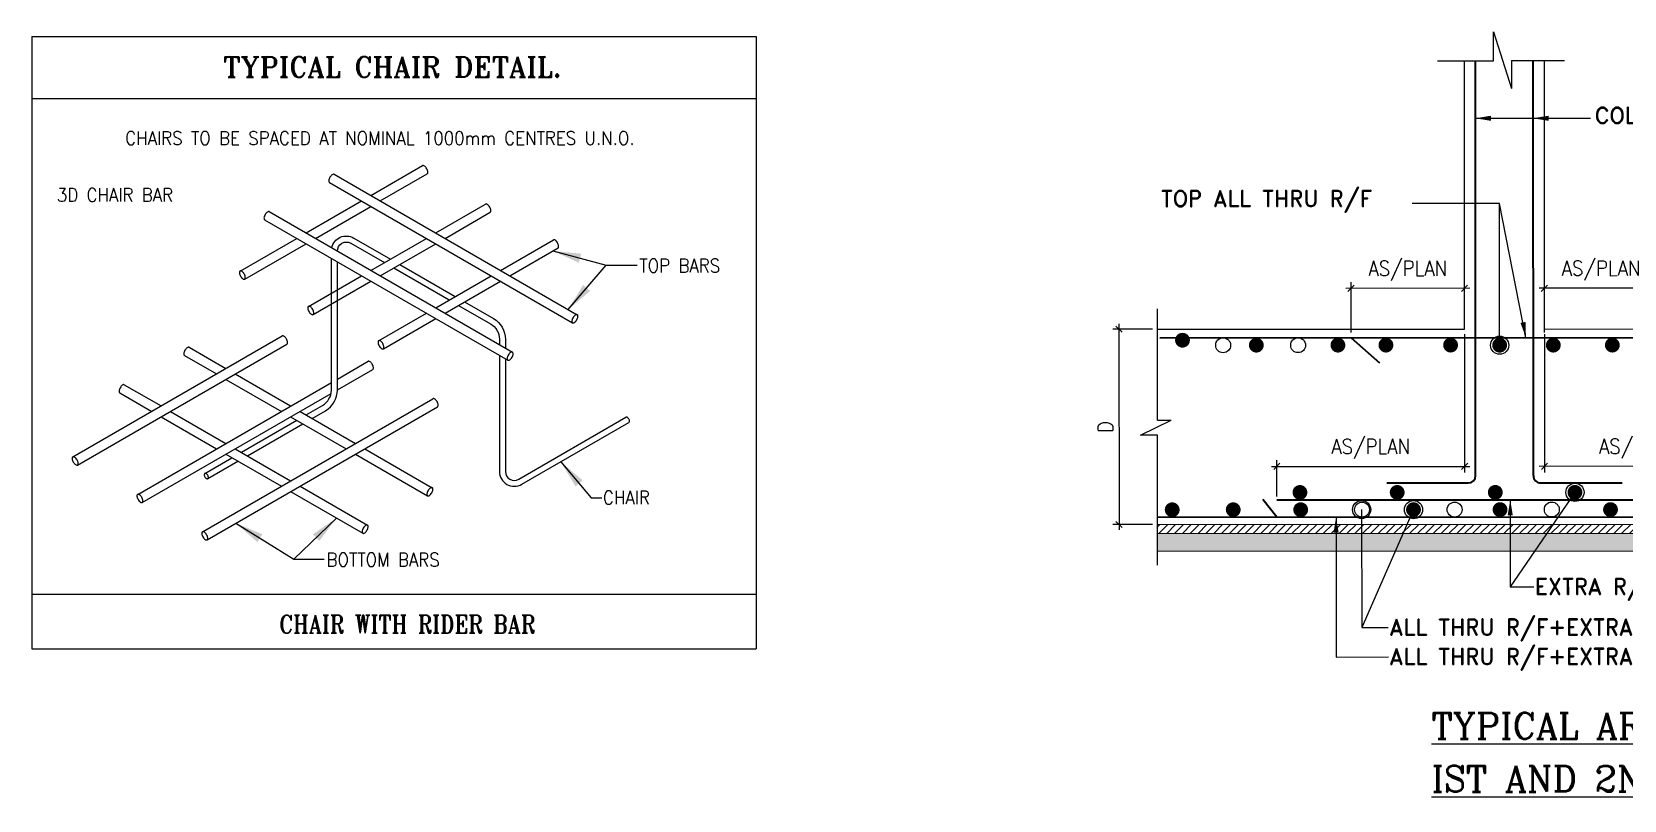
# Model space of a CAD drawing. Header units: millimetres. Extents: x 1123469 to 1883119, y -126924 to 196924.
# Drawn here: x 1403947 to 1418029, y 98706 to 105500 of the extents above; entities that cross this region are included whole.
import ezdxf
from ezdxf.enums import TextEntityAlignment as Align

# ---------------------------------------------------------------- set-up
doc = ezdxf.new("R2010")
doc.units = ezdxf.units.MM
doc.header["$LTSCALE"] = 500
doc.header["$MEASUREMENT"] = 0
doc.header["$PDMODE"] = 34
doc.linetypes.add('( Hidden )', pattern=[0.375, 0.25, -0.125])
doc.linetypes.add('1', pattern=[0])
doc.layers.get('Defpoints').update_dxf_attribs({"lineweight": 0})
for name, color, linetype, lineweight in [('ARWO', 1, 'Continuous', 18), ('DIM', 1, 'Continuous', 20), ('LINE', 7, 'Continuous', 13), ('RF', 1, 'Continuous', 25), ('STEEL.', 6, 'Continuous', 30), ('TEXT', 7, 'Continuous', 13), ('TEXT 2', 1, 'Continuous', 18)]:
    doc.layers.add(name, color=color, linetype=linetype, lineweight=lineweight)
for name, color, linetype in [('beam', 4, '1'), ('HAT.', 250, 'Continuous'), ('reinf.', 4, 'Continuous'), ('RW', 30, 'Continuous'), ('SHEET', 3, 'Continuous'), ('TEXT 1', 1, 'Continuous')]:
    doc.layers.add(name, color=color, linetype=linetype)
doc.styles.add('3mm', font='arial.ttf')
doc.styles.add('BHTESHT$0$HSCC2', font='romanc.shx')
doc.styles.add('k', font='romant.shx', dxfattribs={"height": 265})
doc.styles.add('K-DIM-33', font='romand.shx', dxfattribs={"width": 0.9, "height": 100})
doc.styles.add('LOAD', font='romand.shx', dxfattribs={"height": 250})
doc.styles.add('RT', font='romant.shx', dxfattribs={"height": 8})
doc.styles.add('RW', font='romans.shx', dxfattribs={"width": 0.9, "height": 200})
doc.dimstyles.new('1RW', dxfattribs={"dimscale": 0.7, "dimtxt": 200, "dimasz": 120, "dimexe": 120, "dimexo": 100, "dimgap": 120, "dimtad": 1, "dimdec": 0, "dimlfac": 0.25, "dimrnd": 5, "dimzin": 12, "dimdsep": 46, "dimtxsty": 'RW', "dimblk": 'OBLIQUE', "dimcen": 50, "dimdle": 100, "dimclrd": 1, "dimclre": 1, "dimclrt": 3, "dimadec": 0, "dimazin": 0, "dimtm": 1e-09, "dimtfac": 1, "dimtdec": 0, "dimtmove": 2, "dimatfit": 3, "dimfxl": 2, "dimtolj": 1, "dimtzin": 0, "dimlwd": -1, "dimlwe": -1, "dimarcsym": 1})
doc.dimstyles.new('PARAMVEER', dxfattribs={"dimtxt": 200, "dimasz": 100, "dimexe": 0, "dimexo": 25, "dimgap": 10, "dimtad": 1, "dimdec": 0, "dimrnd": 5, "dimzin": 0, "dimdsep": 46, "dimtxsty": '3mm', "dimblk": 'OBLIQUE', "dimcen": 0.09, "dimdle": 75, "dimclrd": 1, "dimclre": 1, "dimclrt": 3, "dimadec": 0, "dimazin": 0, "dimtfac": 1, "dimtdec": 0, "dimtmove": 1, "dimatfit": 3, "dimfxl": 100, "dimtolj": 1, "dimtzin": 0, "dimlwd": 18, "dimlwe": 5, "dimarcsym": 0})

# ---------------------------------------------------------------- blocks, each defined once
blk = doc.blocks.new('_Oblique')
at = {"color": 0, "linetype": 'ByBlock', "lineweight": -2}
blk.add_line((-0.5, -0.5), (0.5, 0.5), dxfattribs=at)
blk = doc.blocks.new('*D722')
at = {"layer": 'Defpoints', "color": 0, "transparency": 16777216}
for p in [(6860789, -1166515, 0), (6860789, -1168371), (6858251, -1168848, 0)]:
    blk.add_point(p, dxfattribs=at)
at = {"layer": 'RW', "color": 1, "transparency": 16777216}
for p, q in [((6860789, -1166585), (6860789, -1168455)), ((6858251, -1168778), (6858251, -1168287)), ((6858181, -1168371), (6860859, -1168371))]:
    blk.add_line(p, q, dxfattribs=at)
at = {"layer": 'RW', "color": 1, "transparency": 16777216, "xscale": 84, "yscale": 84, "zscale": 84, "rotation": 180}
blk.add_blockref('_Oblique', (6858251, -1168371), dxfattribs=at)
at = {"layer": 'RW', "color": 1, "transparency": 16777216, "xscale": 84, "yscale": 84, "zscale": 84}
blk.add_blockref('_Oblique', (6860789, -1168371), dxfattribs=at)
at = {"layer": 'RW', "color": 3, "transparency": 16777216, "insert": (6859520, -1168134), "char_height": 200, "attachment_point": 5, "style": 'RW'}
blk.add_mtext('\\A1;AS/PLAN', dxfattribs=at)
blk = doc.blocks.new('*D723')
at = {"layer": 'Defpoints', "color": 0, "transparency": 16777216}
for p in [(6861869, -1166515, 0), (6861869, -1168371), (6864407, -1168848, 0)]:
    blk.add_point(p, dxfattribs=at)
at = {"layer": 'RW', "color": 1, "transparency": 16777216}
for p, q in [((6861869, -1166585), (6861869, -1168455)), ((6864407, -1168778), (6864407, -1168287)), ((6864477, -1168371), (6861799, -1168371))]:
    blk.add_line(p, q, dxfattribs=at)
at = {"layer": 'RW', "color": 1, "transparency": 16777216, "xscale": 84, "yscale": 84, "zscale": 84, "rotation": 180}
blk.add_blockref('_Oblique', (6861869, -1168371), dxfattribs=at)
at = {"layer": 'RW', "color": 1, "transparency": 16777216, "xscale": 84, "yscale": 84, "zscale": 84}
blk.add_blockref('_Oblique', (6864407, -1168371), dxfattribs=at)
at = {"layer": 'RW', "color": 3, "transparency": 16777216, "insert": (6863138, -1168134), "char_height": 200, "attachment_point": 5, "style": 'RW'}
blk.add_mtext('\\A1;AS/PLAN', dxfattribs=at)
blk = doc.blocks.new('*D724')
at = {"layer": 'Defpoints', "color": 0, "transparency": 16777216}
for p in [(6861869, -1165965), (6863401, -1166515), (6861869, -1166632, 0)]:
    blk.add_point(p, dxfattribs=at)
at = {"layer": 'RW', "color": 1, "transparency": 16777216}
for p, q in [((6861869, -1166562), (6861869, -1165881)), ((6863401, -1166445), (6863401, -1165881)), ((6863471, -1165965), (6861799, -1165965))]:
    blk.add_line(p, q, dxfattribs=at)
at = {"layer": 'RW', "color": 1, "transparency": 16777216, "xscale": 84, "yscale": 84, "zscale": 84, "rotation": 180}
blk.add_blockref('_Oblique', (6861869, -1165965), dxfattribs=at)
at = {"layer": 'RW', "color": 1, "transparency": 16777216, "xscale": 84, "yscale": 84, "zscale": 84}
blk.add_blockref('_Oblique', (6863401, -1165965), dxfattribs=at)
at = {"layer": 'RW', "color": 3, "transparency": 16777216, "insert": (6862635, -1165728), "char_height": 200, "attachment_point": 5, "style": 'RW'}
blk.add_mtext('\\A1;AS/PLAN', dxfattribs=at)
blk = doc.blocks.new('*D725')
at = {"layer": 'Defpoints', "color": 0, "transparency": 16777216}
for p in [(6859256, -1165965), (6860789, -1166515), (6859256, -1166632, 0)]:
    blk.add_point(p, dxfattribs=at)
at = {"layer": 'RW', "color": 1, "transparency": 16777216}
for p, q in [((6859256, -1166562), (6859256, -1165881)), ((6860789, -1166445), (6860789, -1165881)), ((6860859, -1165965), (6859186, -1165965))]:
    blk.add_line(p, q, dxfattribs=at)
at = {"layer": 'RW', "color": 1, "transparency": 16777216, "xscale": 84, "yscale": 84, "zscale": 84, "rotation": 180}
blk.add_blockref('_Oblique', (6859256, -1165965), dxfattribs=at)
at = {"layer": 'RW', "color": 1, "transparency": 16777216, "xscale": 84, "yscale": 84, "zscale": 84}
blk.add_blockref('_Oblique', (6860789, -1165965), dxfattribs=at)
at = {"layer": 'RW', "color": 3, "transparency": 16777216, "insert": (6860023, -1165728), "char_height": 200, "attachment_point": 5, "style": 'RW'}
blk.add_mtext('\\A1;AS/PLAN', dxfattribs=at)
blk = doc.blocks.new('*D726')
at = {"layer": 'Defpoints', "color": 0, "transparency": 16777216}
for p in [(6856640, -1166515, 0), (6856119, -1169155), (6856640, -1169155, 0)]:
    blk.add_point(p, dxfattribs=at)
at = {"layer": 'RW', "color": 1, "transparency": 16777216}
for p, q in [((6856570, -1166515), (6856035, -1166515)), ((6856119, -1166445), (6856119, -1169225)), ((6856570, -1169155), (6856035, -1169155))]:
    blk.add_line(p, q, dxfattribs=at)
at = {"layer": 'RW', "color": 1, "transparency": 16777216, "xscale": 84, "yscale": 84, "zscale": 84}
for p, rotation in [((6856119, -1166515), 90), ((6856119, -1169155), 270)]:
    blk.add_blockref('_Oblique', p, dxfattribs=dict(at, rotation=rotation))
at = {"layer": 'RW', "color": 3, "transparency": 16777216, "insert": (6855935, -1167835), "char_height": 200, "attachment_point": 5, "rotation": 90, "style": 'RW'}
blk.add_mtext('\\A1;D', dxfattribs=at)
blk = doc.blocks.new('NTGFN')
at = {"layer": 'HAT.', "ltscale": 10}
h = blk.add_hatch(dxfattribs=at)
h.set_pattern_fill('ANSI31', color=256, scale=600, style=0)
h.set_pattern_definition([(45, (3194108.89, 4287570.4), (-53.0330086, 53.0330086), [])])
h.paths.add_polyline_path([(6877205.5, -1169275.1), (6877205.5, -1169155.1), (6856628.8, -1169155.1), (6856628.8, -1169275.1)])
at = {"layer": 'HAT.'}
h = blk.add_hatch(dxfattribs=at)
h.set_pattern_fill('AR-CONC', color=256, scale=30, style=0)
h.set_pattern_definition([(50, (3194108.9, 4287570.4), (215.178055, -18.8256405), [22.5, -247.5]), (355, (3194108.9, 4287570.4), (-41.6254, 225.65764), [18, -198]), (100.4514, (3194126.82, 4287568.83), (173.5528145, 206.8318626), [19.122057, -210.3426336]), (46.1842, (3194108.9, 4287630.4), (320.172315, -49.655704), [33.75, -371.25]), (96.6356, (3194135.57, 4287626.26), (280.398812, 292.235361), [28.683086, -315.5139]), (351.1842, (3194108.9, 4287630.4), (280.398584, 292.23558), [27, -297]), (21, (3194138.9, 4287615.4), (179.0721156, -120.785667), [22.5, -247.5]), (326, (3194138.9, 4287615.4), (72.9945996, 217.5450135), [18, -198]), (71.4514, (3194153.81, 4287605.33), (252.0667886, 96.759149), [19.122057, -210.3426336]), (37.5, (3194108.89, 4287570.4), (3.6479566, 99.86815615), [0, -195.6, 0, -201, 0, -198.75]), (7.5, (3194108.89, 4287570.4), (78.9208612, 118.3235136), [0, -114.6, 0, -191.1, 0, -75.75]), (327.5, (3194041.99, 4287570.4), (160.1467309, -6.7664615), [0, -75, 0, -234, 0, -310.5]), (317.5, (3194011.99, 4287570.4), (174.9558508, 30.0314947), [0, -97.5, 0, -155.4, 0, -220.5])])
h.paths.add_polyline_path([(6877205.5, -1169515.1), (6877205.5, -1169275.1), (6856628.8, -1169275.1), (6856628.8, -1169515.1)])
at = {"layer": 'beam'}
for p, q in [((6861182.5, -1162888.8, -140.2), (6861182.5, -1162499.3, -140.2)), ((6861182.5, -1162499.3, -140.2), (6861423.7, -1163266.5, -140.2)), ((6860425.4, -1162888.8, -140.2), (6861182.5, -1162888.8, -140.2)), ((6860788.7, -1166515.1, -140.2), (6860788.7, -1162888.8, -140.2)), ((6861423.7, -1162888.8, -140.2), (6862139.7, -1162888.8, -140.2)), ((6861423.7, -1162888.8, -140.2), (6861423.7, -1163266.5, -140.2)), ((6861868.7, -1166515.1, -140.2), (6861868.7, -1162888.8, -140.2)), ((6856640.1, -1167747.3, -140.2), (6856640.1, -1166242.1, -140.2)), ((6856640.1, -1166515.1, -140.2), (6860788.7, -1166515.1, -140.2)), ((6861868.7, -1166515.1, -140.2), (6872567.2, -1166515.1, -140.2)), ((6856408.2, -1167945.7, -140.2), (6856823.9, -1167747.3, -140.2)), ((6856640.1, -1167747.3, -140.2), (6856823.9, -1167747.3, -140.2)), ((6856640.1, -1167945.7, -140.2), (6856408.2, -1167945.7, -140.2)), ((6856640.1, -1169706.9, -140.2), (6856640.1, -1167945.7, -140.2)), ((6856640.1, -1169155.1, -140.2), (6877205.5, -1169155.1, -140.2)), ((6856640.1, -1169275.1, -140.2), (6877205.5, -1169275.1, -140.2)), ((6856640.1, -1169515.1, -140.2), (6877205.5, -1169515.1, -140.2))]:
    blk.add_line(p, q, dxfattribs=at)
at = {"layer": 'DIM', "ltscale": 10}
for centre in [(6857526.7, -1166732.8, -140.2), (6858540.1, -1166732.8, -140.2), (6859402.8, -1168954.6, -140.2), (6860653.7, -1168954.6, -140.2), (6861967.8, -1168954.6, -140.2)]:
    blk.add_circle(centre, 100.6, dxfattribs=at)
at = {"layer": 'RF', "color": 6, "const_width": 100}
for points, elevation in [([(6856927.2, -1166665.1, 1), (6857027.2, -1166665.1, 1)], -140.2), ([(6857925.3, -1166732.4, 1), (6858025.3, -1166732.4, 1)], -140.2), ([(6859027.7, -1166732.4, 1), (6859127.7, -1166732.4, 1)], -140.2), ([(6859676.6, -1166732.4, 1), (6859776.6, -1166732.4, 1)], -140.2), ([(6860550.4, -1166732.4, 1), (6860650.4, -1166732.4, 1)], -140.2), ([(6861213.6, -1166733.9, 1), (6861313.6, -1166733.9, 1)], -140.2), ([(6861938.6, -1166733.1, 1), (6862038.6, -1166733.1, 1)], -140.2), ([(6862736.2, -1166733.1, 1), (6862836.2, -1166733.1, 1)], -140.2), ([(6858513.8, -1168722.6, 1), (6858613.8, -1168722.6, 1)], 0), ([(6859828.1, -1168722.6, 1), (6859928.1, -1168722.6, 1)], 0), ([(6861154, -1168722.6, 1), (6861254, -1168722.6, 1)], 0), ([(6862230.5, -1168722.6, 1), (6862330.5, -1168722.6, 1)], 0), ([(6856787.3, -1168956.1, 1), (6856887.3, -1168956.1, 1)], 0), ([(6858523.6, -1168955.7, 1), (6858623.6, -1168955.7, 1)], 0)]:
    blk.add_lwpolyline(points, format="xyb", close=True, dxfattribs=dict(at, elevation=elevation))
for points in [[(6857611.9, -1168955.7, 1), (6857711.9, -1168955.7, 1)], [(6860048.4, -1168955.7, 1), (6860148.4, -1168955.7, 1)], [(6861217.7, -1168955.7, 1), (6861317.7, -1168955.7, 1)], [(6862710.8, -1168955.7, 1), (6862810.8, -1168955.7, 1)]]:
    blk.add_lwpolyline(points, format="xyb", close=True, dxfattribs=at)
at = {"layer": 'STEEL.', "lineweight": 35}
for p, q in [((6860938.7, -1168495.2, -140.2), (6860938.7, -1162888.8, -140.2)), ((6861718.7, -1168495.2, -140.2), (6861718.7, -1162888.8, -140.2)), ((6856670.6, -1166632.2, -140.2), (6877205.5, -1166632.2, -140.2)), ((6859256.3, -1166632.2, -140.2), (6859640.9, -1166972.6, -140.2)), ((6859738.7, -1168595.2, -140.2), (6860838.7, -1168595.2, -140.2)), ((6861818.7, -1168595.2, -140.2), (6862918.7, -1168595.2, -140.2)), ((6858250.9, -1169055.1, -140.2), (6858062.8, -1168818.8, -140.2)), ((6858250.9, -1168822, -140.2), (6864406.5, -1168822, -140.2)), ((6856640.1, -1169055.1, -140.2), (6877205.5, -1169055.1, -140.2))]:
    blk.add_line(p, q, dxfattribs=at)
for centre, start, end in [((6860838.7, -1168495.2, -140.2), 270, 0), ((6861818.7, -1168495.2, -140.2), 180, 270)]:
    blk.add_arc(centre, 100, start, end, dxfattribs=at)
at = {"layer": 'SHEET', "color": 3, "lineweight": 15, "style": 'BHTESHT$0$HSCC2'}
for s, p in [('%%UTYPICAL ARRANGEMENT OF', (6860340.5, -1172051.5, -140.2)), ('%%UIST AND 2ND LAYER EXTRA R/F ', (6860340.5, -1172767.2, -140.2))]:
    blk.add_text(s, height=350, dxfattribs=at).set_placement(p)
at = {"layer": 'TEXT', "color": 3, "style": 'LOAD'}
for s, p in [('COL.R/F', (6862550.9, -1163739.1, -140.2)), ('TOP ALL THRU R/F', (6856686.7, -1164860.4, -140.2)), ('EXTRA R/F IN 2ND LAYER', (6861738, -1170104.9, -140.2)), ('ALL THRU R/F+EXTRA R/F IN 1ST LAYER ', (6859772.4, -1170653.6, -140.2)), ('ALL THRU R/F+EXTRA R/F IN 1ST LAYER ', (6859772.4, -1171050.3, -140.2))]:
    blk.add_text(s, height=220, dxfattribs=at).set_placement(p)
at = {"layer": 'RW'}
for base, p1, p2, picture, middle in [((6859256.3, -1165964.8, -140.2), (6860788.7, -1166515.1, -140.2), (6859256.3, -1166632.2, -140.2), '*D725', (6860022.5, -1165728.5, -140.2)), ((6861868.7, -1165964.8, -140.2), (6863401.1, -1166515.1, -140.2), (6861868.7, -1166632.2, -140.2), '*D724', (6862634.9, -1165728.5, -140.2)), ((6860788.7, -1168370.5, -140.2), (6858250.9, -1168848, -140.2), (6860788.7, -1166515.1, -140.2), '*D722', (6859519.8, -1168134.2, -140.2))]:
    dim = blk.add_linear_dim(base=base, p1=p1, p2=p2, text='AS/PLAN', dimstyle='1RW', dxfattribs=at)
    dim.commit()
    dim.dimension.update_dxf_attribs({"geometry": picture, "text_midpoint": middle})
for base, p1, p2, angle, text, picture, middle in [((6856118.5, -1169155.1, -140.2), (6856640.1, -1166515.1, -140.2), (6856640.1, -1169155.1, -140.2), 90, 'D', '*D726', (6855934.5, -1167835.1, -140.2)), ((6861868.7, -1168370.5, -140.2), (6864406.5, -1168848, -140.2), (6861868.7, -1166515.1, -140.2), 180, 'AS/PLAN', '*D723', (6863137.6, -1168134.2, -140.2))]:
    dim = blk.add_linear_dim(base=base, p1=p1, p2=p2, angle=angle, text=text, dimstyle='1RW', dxfattribs=at)
    dim.commit()
    dim.dimension.update_dxf_attribs({"geometry": picture, "text_midpoint": middle})
at = {"layer": 'DIM'}
for points, override in [([(6860938.7, -1163667.5, -140.2), (6862492.9, -1163667.5, -140.2)], {"dimasz": 300, "dimtad": 0}), ([(6861715.8, -1163667.5, -140.2), (6862492.9, -1163667.5, -140.2)], {"dimasz": 300, "dimtad": 0}), ([(6861263.6, -1166733.9, -140.2), (6861263.6, -1164818.8, -140.2), (6860081, -1164818.8, -140.2)], {"dimasz": 350, "dimtad": 0, "dimldrblk": 'Origin'}), ([(6861619.3, -1166632.2, -140.2), (6861263.6, -1164818.8, -140.2), (6860081, -1164818.8, -140.2)], {"dimasz": 300, "dimtad": 0}), ([(6862280.5, -1168722.6, 0), (6861405.7, -1170001.1, 0)], {"dimasz": 350, "dimgap": 50, "dimtad": 0, "dimldrblk": 'Origin'}), ([(6861405.7, -1168822, -140.2), (6861405.7, -1170001.1, -140.2), (6861722.6, -1170001.1, -140.2)], {"dimasz": 300, "dimgap": 50, "dimtad": 0}), ([(6859052.1, -1169055.1, -140.2), (6859052.1, -1170946.5, -140.2), (6859761.5, -1170946.5, -140.2)], {"dimasz": 300, "dimgap": 50, "dimtad": 0}), ([(6859397.5, -1168954.6, -140.2), (6859397.5, -1170549.7, -140.2), (6859757, -1170549.7, -140.2)], {"dimasz": 350, "dimgap": 50, "dimtad": 0, "dimldrblk": 'Origin'}), ([(6860098.4, -1168955.7), (6859397.5, -1170549.7)], {"dimasz": 350, "dimgap": 50, "dimtad": 0, "dimldrblk": 'Origin'})]:
    blk.add_leader(points, dimstyle='1RW', override=override, dxfattribs=at)
blk = doc.blocks.new('F2TYTY')
at = {"layer": 'LINE'}
for p, q in [((1406332, 106770), (1406332, 101355)), ((1406332, 106770), (1412739, 106770)), ((1412739, 106770), (1412739, 101355)), ((1406332, 106222), (1412739, 106222)), ((1406332, 101837), (1412739, 101837)), ((1406332, 101355), (1412739, 101355))]:
    blk.add_line(p, q, dxfattribs=at)
at = {"layer": 'RF'}
for p, q in [((1409331, 105363), (1409787, 105627)), ((1408964, 105479), (1411114, 104238)), ((1409005, 105551), (1411156, 104309)), ((1409413, 105315), (1409829, 105555)), ((1408432, 105220), (1410583, 103978)), ((1408758, 105032), (1409248, 105315)), ((1408840, 104984), (1409331, 105267)), ((1409904, 105032), (1410345, 105286)), ((1409987, 104984), (1410386, 105215)), ((1408391, 105148), (1410541, 103907)), ((1408173, 104695), (1408675, 104984)), ((1408215, 104623), (1408758, 104936)), ((1409331, 104701), (1409821, 104984)), ((1409413, 104653), (1409904, 104936)), ((1410477, 104701), (1410944, 104971)), ((1410560, 104653), (1410986, 104899)), ((1408778, 104382), (1409248, 104653)), ((1409904, 104370), (1410394, 104653)), ((1408820, 104311), (1409331, 104606)), ((1409987, 104323), (1410477, 104606)), ((1409399, 104079), (1409821, 104323)), ((1409441, 104007), (1409904, 104275)), ((1406695, 103051), (1408547, 104121)), ((1406736, 102979), (1408588, 104049)), ((1407682, 103949), (1407966, 103785)), ((1407723, 104021), (1408048, 103833)), ((1408131, 103785), (1408621, 103502)), ((1409034, 103740), (1409306, 103897)), ((1409034, 103645), (1409347, 103825)), ((1407150, 103690), (1407475, 103502)), ((1407268, 102720), (1408981, 103710)), ((1408048, 103737), (1408539, 103454)), ((1407109, 103618), (1407393, 103454)), ((1407309, 102649), (1408978, 103612)), ((1407841, 102389), (1409879, 103566)), ((1407475, 103406), (1407966, 103123)), ((1407558, 103454), (1408048, 103171)), ((1407882, 102318), (1409920, 103494)), ((1408621, 103406), (1409112, 103123)), ((1408704, 103454), (1409194, 103171)), ((1408131, 103123), (1408621, 102840)), ((1409277, 103123), (1409873, 102779)), ((1408048, 103075), (1408539, 102792)), ((1409194, 103075), (1409832, 102707)), ((1408621, 102745), (1409259, 102377)), ((1408704, 102792), (1409300, 102448))]:
    blk.add_line(p, q, dxfattribs=at)
for points in [[(1409829, 105555, 0.184613), (1409833, 105560, 0.102167), (1409835, 105572, 0.06107), (1409832, 105585, 0.047369), (1409825, 105600, 0.047369), (1409815, 105614, 0.06107), (1409805, 105623, 0.102167), (1409794, 105628, 0.184613), (1409787, 105627, 0.184613)], [(1409005, 105551, 0.184613), (1408999, 105552, 0.102167), (1408988, 105547, 0.06107), (1408978, 105538, 0.047369), (1408968, 105524, 0.047369), (1408961, 105509, 0.06107), (1408958, 105496, 0.102167), (1408960, 105484, 0.184613), (1408964, 105479, 0.184613)], [(1408432, 105220, 0.184613), (1408426, 105221, 0.102167), (1408415, 105216, 0.06107), (1408405, 105207, 0.047369), (1408395, 105194, 0.047369), (1408388, 105178, 0.06107), (1408385, 105165, 0.102167), (1408387, 105153, 0.184613), (1408391, 105148, 0.184613)], [(1410386, 105215, 0.184613), (1410390, 105220, 0.102167), (1410392, 105232, 0.06107), (1410389, 105245, 0.047369), (1410382, 105260, 0.047369), (1410372, 105274, 0.06107), (1410362, 105283, 0.102167), (1410351, 105288, 0.184613), (1410345, 105286, 0.184613)], [(1408984, 104901, -0.506747), (1409180, 104987), (1409503, 104800, -0.267949)], [(1409034, 104872), (1409034, 104872, -0.57735), (1409153, 104941), (1409450, 104770, -0.267949)], [(1410986, 104899, 0.184613), (1410990, 104905, 0.102167), (1410991, 104917, 0.06107), (1410988, 104929, 0.047369), (1410981, 104945, 0.047369), (1410972, 104958, 0.06107), (1410962, 104967, 0.102167), (1410951, 104972, 0.184613), (1410944, 104971, 0.184613)], [(1408758, 103423), (1408902, 103506, 0.267949), (1408981, 103643), (1408981, 104807)], [(1408811, 103392), (1408928, 103460, 0.267949), (1409034, 103643), (1409034, 104777)], [(1409533, 104722), (1410023, 104439, -0.267949)], [(1409586, 104753), (1410076, 104470, -0.267949)], [(1410106, 104391), (1410387, 104229, -0.267949), (1410467, 104091), (1410467, 104045, 0.57735)], [(1410159, 104422), (1410414, 104275, -0.267949), (1410520, 104091), (1410520, 104015, 0.57735)], [(1408588, 104049, 0.184613), (1408593, 104054, 0.102167), (1408594, 104066, 0.06107), (1408591, 104079, 0.047369), (1408584, 104094, 0.047369), (1408574, 104108, 0.06107), (1408565, 104117, 0.102167), (1408554, 104122, 0.184613), (1408547, 104121, 0.184613)], [(1407723, 104021, 0.184613), (1407716, 104022, 0.102167), (1407705, 104017, 0.06107), (1407696, 104008, 0.047369), (1407686, 103994, 0.047369), (1407679, 103979, 0.06107), (1407676, 103966, 0.102167), (1407677, 103954, 0.184613), (1407682, 103949, 0.184613)], [(1410467, 103950), (1410467, 102923, 0.57735), (1410665, 102809), (1411613, 103356)], [(1409347, 103825, 0.184613), (1409351, 103831, 0.102167), (1409353, 103843, 0.06107), (1409350, 103855, 0.047369), (1409343, 103871, 0.047369), (1409333, 103884, 0.06107), (1409324, 103893, 0.102167), (1409312, 103898, 0.184613), (1409306, 103897, 0.184613)], [(1410520, 103919), (1410520, 102923, 0.57735), (1410639, 102854), (1411586, 103402)], [(1407150, 103690, 0.184613), (1407143, 103691, 0.102167), (1407132, 103686, 0.06107), (1407123, 103677, 0.047369), (1407113, 103663, 0.047369), (1407106, 103648, 0.06107), (1407103, 103635, 0.102167), (1407104, 103623, 0.184613), (1407109, 103618, 0.184613)], [(1409920, 103494, 0.184613), (1409924, 103500, 0.102167), (1409926, 103512, 0.06107), (1409923, 103524, 0.047369), (1409916, 103540, 0.047369), (1409906, 103554, 0.06107), (1409897, 103562, 0.102167), (1409886, 103567, 0.184613), (1409879, 103566, 0.184613)], [(1411613, 103356, 0.161331), (1411616, 103360, 0.106178), (1411618, 103368, 0.070438), (1411617, 103376, 0.056704), (1411612, 103386, 0.056704), (1411606, 103395, 0.070438), (1411599, 103400, 0.106178), (1411592, 103403, 0.161331), (1411586, 103402, 0.161331)]]:
    blk.add_lwpolyline(points, format="xyb", dxfattribs=at)
for points in [[(1408173, 104695, 0.184613), (1408169, 104689, 0.102167), (1408168, 104677, 0.06107), (1408171, 104665, 0.047369), (1408178, 104649, 0.047369), (1408187, 104636, 0.06107), (1408197, 104627, 0.102167), (1408208, 104622, 0.184613), (1408215, 104623, 0.184613), (1408219, 104628, 0.102167), (1408220, 104640, 0.06107), (1408218, 104653, 0.047369), (1408211, 104668, 0.047369), (1408201, 104682, 0.06107), (1408191, 104691, 0.102167), (1408180, 104696, 0.184613)], [(1408778, 104382, 0.184613), (1408774, 104377, 0.102167), (1408773, 104365, 0.06107), (1408775, 104352, 0.047369), (1408782, 104337, 0.047369), (1408792, 104323, 0.06107), (1408802, 104314, 0.102167), (1408813, 104309, 0.184613), (1408820, 104311, 0.184613), (1408824, 104316, 0.102167), (1408825, 104328, 0.06107), (1408823, 104341, 0.047369), (1408816, 104356, 0.047369), (1408806, 104370, 0.06107), (1408796, 104378, 0.102167), (1408785, 104383, 0.184613)], [(1411156, 104309, 0.184613), (1411149, 104310, 0.102167), (1411138, 104305, 0.06107), (1411128, 104297, 0.047369), (1411118, 104283, 0.047369), (1411111, 104268, 0.06107), (1411109, 104255, 0.102167), (1411110, 104243, 0.184613), (1411114, 104238, 0.184613), (1411121, 104236, 0.102167), (1411132, 104241, 0.06107), (1411142, 104250, 0.047369), (1411152, 104264, 0.047369), (1411159, 104279, 0.06107), (1411161, 104292, 0.102167), (1411160, 104304, 0.184613)], [(1409399, 104079, 0.184613), (1409395, 104074, 0.102167), (1409394, 104062, 0.06107), (1409396, 104049, 0.047369), (1409403, 104034, 0.047369), (1409413, 104020, 0.06107), (1409423, 104011, 0.102167), (1409434, 104006, 0.184613), (1409441, 104007, 0.184613), (1409445, 104013, 0.102167), (1409446, 104025, 0.06107), (1409443, 104037, 0.047369), (1409436, 104053, 0.047369), (1409427, 104066, 0.06107), (1409417, 104075, 0.102167), (1409406, 104080, 0.184613)], [(1410583, 103978, 0.184613), (1410576, 103979, 0.102167), (1410565, 103975, 0.06107), (1410555, 103966, 0.047369), (1410545, 103952, 0.047369), (1410538, 103937, 0.06107), (1410536, 103924, 0.102167), (1410537, 103912, 0.184613), (1410541, 103907, 0.184613), (1410548, 103906, 0.102167), (1410559, 103910, 0.06107), (1410569, 103919, 0.047369), (1410579, 103933, 0.047369), (1410586, 103948, 0.06107), (1410588, 103961, 0.102167), (1410587, 103973, 0.184613)], [(1406695, 103051, 0.184613), (1406690, 103046, 0.102167), (1406689, 103034, 0.06107), (1406692, 103021, 0.047369), (1406699, 103006, 0.047369), (1406708, 102992, 0.06107), (1406718, 102983, 0.102167), (1406729, 102978, 0.184613), (1406736, 102979, 0.184613), (1406740, 102985, 0.102167), (1406742, 102997, 0.06107), (1406739, 103010, 0.047369), (1406732, 103025, 0.047369), (1406722, 103039, 0.06107), (1406712, 103047, 0.102167), (1406701, 103052, 0.184613)], [(1407862, 102905, 0.161331), (1407858, 102901, 0.106178), (1407856, 102893, 0.070438), (1407858, 102885, 0.056704), (1407862, 102875, 0.056704), (1407868, 102866, 0.070438), (1407875, 102861, 0.106178), (1407883, 102858, 0.161331), (1407888, 102859, 0.161331), (1407892, 102863, 0.106178), (1407893, 102871, 0.070438), (1407892, 102880, 0.056704), (1407888, 102890, 0.056704), (1407881, 102898, 0.070438), (1407874, 102904, 0.106178), (1407867, 102906, 0.161331)], [(1407268, 102720, 0.184613), (1407263, 102715, 0.102167), (1407262, 102703, 0.06107), (1407265, 102690, 0.047369), (1407272, 102675, 0.047369), (1407282, 102661, 0.06107), (1407291, 102652, 0.102167), (1407302, 102648, 0.184613), (1407309, 102649, 0.184613), (1407313, 102654, 0.102167), (1407315, 102666, 0.06107), (1407312, 102679, 0.047369), (1407305, 102694, 0.047369), (1407295, 102708, 0.06107), (1407285, 102716, 0.102167), (1407274, 102721, 0.184613)], [(1409873, 102779, 0.184613), (1409867, 102780, 0.102167), (1409856, 102775, 0.06107), (1409846, 102767, 0.047369), (1409836, 102753, 0.047369), (1409829, 102737, 0.06107), (1409826, 102725, 0.102167), (1409828, 102713, 0.184613), (1409832, 102707, 0.184613), (1409839, 102706, 0.102167), (1409850, 102711, 0.06107), (1409859, 102720, 0.047369), (1409869, 102734, 0.047369), (1409876, 102749, 0.06107), (1409879, 102762, 0.102167), (1409878, 102774, 0.184613)], [(1407841, 102389, 0.184613), (1407836, 102384, 0.102167), (1407835, 102372, 0.06107), (1407838, 102359, 0.047369), (1407845, 102344, 0.047369), (1407855, 102330, 0.06107), (1407864, 102321, 0.102167), (1407875, 102317, 0.184613), (1407882, 102318, 0.184613), (1407886, 102323, 0.102167), (1407888, 102335, 0.06107), (1407885, 102348, 0.047369), (1407878, 102363, 0.047369), (1407868, 102377, 0.06107), (1407858, 102386, 0.102167), (1407847, 102390, 0.184613)], [(1409300, 102448, 0.184613), (1409294, 102449, 0.102167), (1409283, 102444, 0.06107), (1409273, 102436, 0.047369), (1409263, 102422, 0.047369), (1409256, 102407, 0.06107), (1409253, 102394, 0.102167), (1409255, 102382, 0.184613), (1409259, 102377, 0.184613), (1409266, 102375, 0.102167), (1409277, 102380, 0.06107), (1409286, 102389, 0.047369), (1409296, 102403, 0.047369), (1409303, 102418, 0.06107), (1409306, 102431, 0.102167), (1409305, 102443, 0.184613)]]:
    blk.add_lwpolyline(points, format="xyb", close=True, dxfattribs=at)
for points in [[(1408185, 103092), (1408675, 103375)], [(1408238, 103061), (1408728, 103345)], [(1407862, 102905), (1408102, 103044)], [(1407888, 102859), (1408155, 103014)]]:
    blk.add_lwpolyline(points, dxfattribs=at)
at = {"layer": 'TEXT', "color": 3, "style": 'K-DIM-33', "width": 0.9}
blk.add_text('3D CHAIR BAR', height=119.53, dxfattribs=at).set_placement((1406553, 105428), align=Align.TOP_LEFT)
for s, height, p in [('TOP BARS', 119.5, (1411705, 104683)), ('CHAIR', 119.5, (1411383, 102632)), ('BOTTOM BARS', 119.53, (1408938, 102083))]:
    blk.add_text(s, height=height, dxfattribs=at).set_placement(p)
at = {"layer": 'TEXT', "color": 3, "insert": (1407158, 105930), "char_height": 119.53, "width": 6051.27, "attachment_point": 1, "style": 'K-DIM-33'}
blk.add_mtext('CHAIRS TO BE SPACED AT NOMINAL 1000mm CENTRES U.N.O.', dxfattribs=at)
at = {"layer": 'TEXT 1', "color": 3, "style": 'RT'}
blk.add_text('TYPICAL CHAIR DETAIL.', height=179.3, dxfattribs=at).set_placement((1409522, 106500), align=Align.MIDDLE)
at = {"layer": 'TEXT 2', "color": 3, "style": 'k', "width": 0.85}
blk.add_text(' CHAIR WITH RIDER BAR', height=159.38, dxfattribs=at).set_placement((1409606, 101572), align=Align.MIDDLE)
at = {"layer": 'ARWO', "linetype": 'ByBlock'}
for points in [[(1410939, 104873), (1411411, 104747), (1411684, 104747)], [(1411076, 104355), (1411411, 104747), (1411684, 104747)], [(1411010, 103008), (1411280, 102690), (1411372, 102690)], [(1408136, 102465), (1408648, 102147), (1408917, 102147)], [(1409026, 102511), (1408648, 102147)]]:
    blk.add_leader(points, dimstyle='PARAMVEER', override={"dimasz": 250}, dxfattribs=at)

msp = doc.modelspace()

# ---------------------------------------------------------------- block references
at = {"layer": 'DIM', "color": 6, "linetype": '( Hidden )', "lineweight": 20, "xscale": 0.6543744255953635, "yscale": 0.6543744255953635, "zscale": 0.6543744255953635, "rotation": 0.01967999475220601}
msp.add_blockref('NTGFN', (-3073169.4, 864667.8, 6.2), dxfattribs=at)
at = {"layer": 'reinf.', "color": 4}
msp.add_blockref('F2TYTY', (-2385, -1309.9), dxfattribs=at)

doc.saveas('drawing.dxf')
